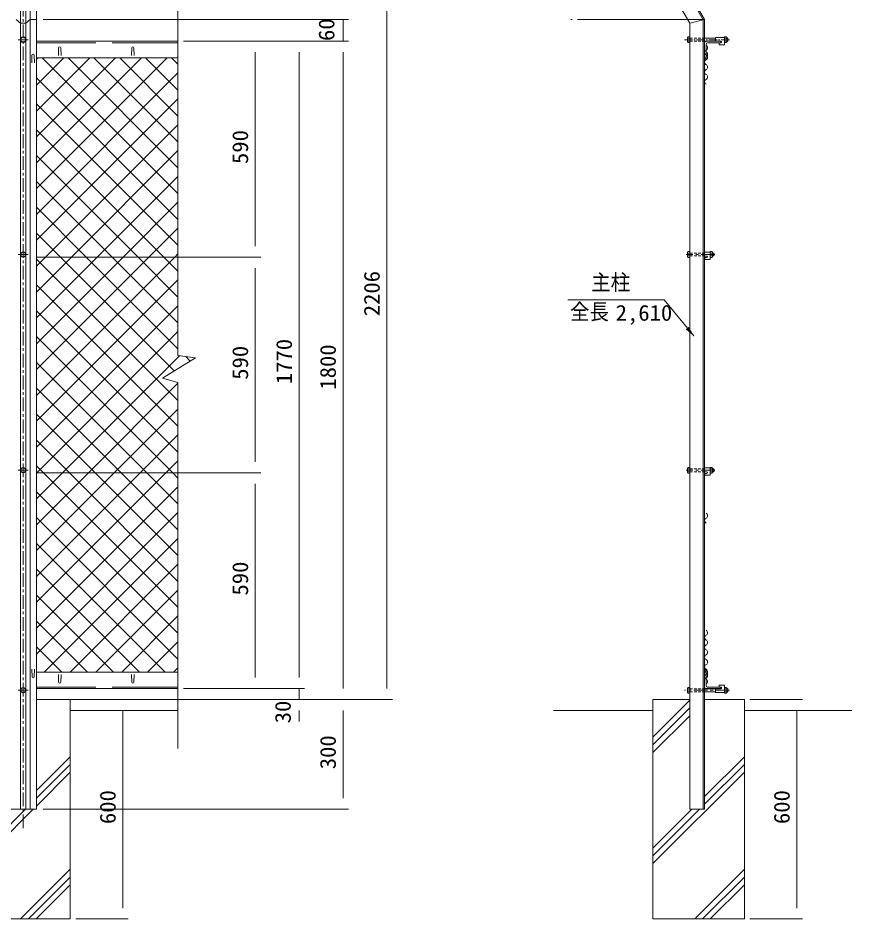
# Model space of a CAD drawing. Units: millimetres, scale not verified. Extents: x -4455 to 4455, y -3150 to 3150.
# Drawn here: x -1440 to 841, y -879 to 1584 of the extents above; entities that cross this region are included whole.
import ezdxf
from ezdxf.enums import TextEntityAlignment as Align

# ---------------------------------------------------------------- set-up
doc = ezdxf.new("R2010")
doc.units = ezdxf.units.MM
doc.header["$LTSCALE"] = 30
for name, pattern in [('DASHED', [7.5, 6, -1.5]), ('USER1', [2, 1.25, -0.25, 0.25, -0.25]), ('USER2', [0.375, 0.25, -0.125]), ('USER3', [1.125, 0.75, -0.125, 0.125, -0.125])]:
    doc.linetypes.add(name, pattern=pattern)
for name, color, linetype, lineweight in [('0-0_1部材', 3, 'Continuous', 18), ('0-1_6文字', 3, 'Continuous', 9), ('0-2_5寸法', 1, 'Continuous', 18), ('0-4_8部品', 3, 'Continuous', 18), ('0-5_4基礎', 4, 'Continuous', 18), ('0-6_2網', 4, 'Continuous', 18), ('0-7_AMI', 3, 'Continuous', 18), ('0-A_中心線', 1, 'USER1', 18), ('0-C_BUHIN', 3, 'Continuous', 18), ('0-D_GL', 7, 'Continuous', 9), ('0-E_0', 3, 'Continuous', 18)]:
    doc.layers.add(name, color=color, linetype=linetype, lineweight=lineweight)
doc.styles.add('ＭＳ ゴシック', font='')
doc.styles.get('ＭＳ ゴシック').set_extended_font_data('MS Gothic')

msp = doc.modelspace()

# ---------------------------------------------------------------- linework, layer by layer
at = {"layer": '0-0_1部材', "color": 4}
for p, q in [((-1002.25, 661.79), (-1002.25, 2026.63)), ((-1044.35, 599.44), (-954.56, 655.16)), ((-1002.25, 661.79), (-954.56, 655.16)), ((-1002.25, 587.45), (-1044.35, 599.44)), ((-1002.25, -413.15), (-1002.25, 587.45))]:
    msp.add_line(p, q, dxfattribs=at)
at = {"layer": '0-0_1部材'}
for p, q in [((-1433.07, 1950.35), (-1433.07, -579.36)), ((-1418.07, 1950.35), (-1418.07, -579.36)), ((-1406.57, 1970.35), (-1406.57, -579.36)), ((-1329.32, 1482.14), (-1328.57, 1502.64)), ((-1321.82, 1482.14), (-1322.57, 1502.64)), ((-1129.32, 1482.14), (-1128.57, 1502.64)), ((-1121.82, 1482.14), (-1122.57, 1502.64)), ((-1329.32, -210.86), (-1328.57, -231.36)), ((-1321.82, -210.86), (-1322.57, -231.36)), ((-1129.32, -210.86), (-1128.57, -231.36)), ((-1121.82, -210.86), (-1122.57, -231.36))]:
    msp.add_line(p, q, dxfattribs=at)
at = {"layer": '0-0_1部材', "color": 7, "lineweight": 9}
for p, q in [((-1389.07, 1970.35), (-1389.07, -579.36)), ((178.52, 1950.35), (398.16, 1569.92)), ((210.13, 1968.6), (434.66, 1579.7)), ((-1433.07, 1569.92), (-1444.57, 1580.64)), ((-1418.07, 1569.92), (-1406.57, 1580.64)), ((-1406.57, 1580.64), (-1389.07, 1580.64)), ((398.16, 1569.92), (438.16, 1580.64)), ((434.66, 1579.7), (434.66, -579.36)), ((438.16, 1580.64), (438.16, -579.36)), ((-1433.07, 1569.92), (-1418.07, 1569.92)), ((398.16, 1569.92), (398.16, -579.36)), ((-1002.25, 1520.64), (-1389.07, 1520.64)), ((438.16, 1475.64), (438.16, 1515.64)), ((442.16, 1478.64), (442.16, 1512.14)), ((446.66, 1516.64), (480.16, 1516.64)), ((443.04, 1489.49), (443.04, 1475.82)), ((446.54, 1489.49), (443.04, 1489.49)), ((446.54, 1489.49), (446.54, 1474.1)), ((-1002.25, 1475.64), (-1389.07, 1475.64)), ((438.16, 1472.04), (443.04, 1475.82)), ((438.16, 1475.64), (439.16, 1475.64)), ((438.16, 1467.62), (446.54, 1474.1)), ((438.16, -196.34), (446.54, -202.82)), ((-1002.25, -204.36), (-1389.07, -204.36)), ((438.16, -200.77), (443.04, -204.54)), ((438.16, -204.36), (438.16, -244.36)), ((438.16, -204.36), (439.16, -204.36)), ((442.16, -207.36), (442.16, -240.86)), ((443.04, -218.21), (443.04, -204.54)), ((446.54, -218.21), (443.04, -218.21)), ((446.54, -218.21), (446.54, -202.82)), ((446.66, -245.36), (480.16, -245.36)), ((-1002.25, -249.36), (-1389.07, -249.36))]:
    msp.add_line(p, q, dxfattribs=at)
at = {"layer": '0-0_1部材', "color": 1, "linetype": 'DASHED'}
for p, q in [((-1002.25, 1516.64), (-1389.07, 1516.64)), ((-1002.25, -245.36), (-1389.07, -245.36))]:
    msp.add_line(p, q, dxfattribs=at)
at = {"layer": '0-0_1部材', "color": 7, "lineweight": 9}
for points in [[(178.52, 1950.35), (213.16, 1970.35), (438.16, 1580.64)], [(443.16, 1520.64), (483.16, 1520.64), (483.16, 1519.64)], [(443.16, -249.36), (483.16, -249.36), (483.16, -248.36)]]:
    msp.add_lwpolyline(points, dxfattribs=at)
at = {"layer": '0-0_1部材'}
for centre, start, end in [((-1325.57, 1502.64), 0, 180), ((-1125.57, 1502.64), 0, 180), ((-1325.57, -231.36), 180, 0), ((-1125.57, -231.36), 180, 0)]:
    msp.add_arc(centre, 3, start, end, dxfattribs=at)
at = {"layer": '0-0_1部材', "color": 7, "lineweight": 9}
for centre, radius, start, end in [((443.16, 1515.64), 5, 90, 180), ((446.66, 1512.14), 4.5, 90, 180), ((480.16, 1519.64), 3, 270, 360), ((439.16, 1478.64), 3, 270, 360), ((439.16, -207.36), 3, 0, 90), ((443.16, -244.36), 5, 180, 270), ((446.66, -240.86), 4.5, 180, 270), ((480.16, -248.36), 3, 0, 90)]:
    msp.add_arc(centre, radius, start, end, dxfattribs=at)
at = {"layer": '0-1_6文字', "color": 7}
msp.add_lwpolyline([(64.01, 813.34), (327.4, 813.34), (408.65, 715.02)], dxfattribs=at)
msp.add_solid([(409.93, 713.48), (386.8, 733.28), (394.83, 739.92)], dxfattribs=at)
at = {"layer": '0-2_5寸法'}
for p, q in [((-430.68, 1896.64), (-430.68, -249.36)), ((-1370.92, 1580.64), (-535.68, 1580.64)), ((-1370.92, 1580.64), (-535.68, 1580.64)), ((-550.68, 1520.64), (-550.68, 1580.64)), ((75.67, 1580.64), (72.84, 1580.64)), ((90.67, 1580.64), (438.16, 1580.64)), ((-987.25, 1520.64), (-535.68, 1520.64)), ((-987.25, 1520.64), (-535.68, 1520.64)), ((-987.25, 1520.64), (-655.68, 1520.64)), ((-987.25, 1520.64), (-775.68, 1520.64)), ((-790.68, 960.64), (-790.68, 1490.64)), ((-670.68, -219.36), (-670.68, 1490.64)), ((-550.68, 1490.64), (-550.68, 1460.64)), ((-550.68, 1490.64), (-550.68, -249.36)), ((-1028.58, 930.64), (-775.68, 930.64)), ((-987.25, 930.64), (-775.68, 930.64)), ((-790.68, 370.64), (-790.68, 900.64)), ((-1010.81, 340.64), (-775.68, 340.64)), ((-987.25, 340.64), (-775.68, 340.64)), ((-790.68, -219.36), (-790.68, 310.64)), ((-670.68, -219.36), (-670.68, -189.36)), ((-987.25, -249.36), (-655.68, -249.36)), ((-987.25, -249.36), (-655.68, -249.36)), ((-987.25, -249.36), (-775.68, -249.36)), ((-670.68, -249.36), (-670.68, -279.36)), ((-1299.47, -279.36), (-415.68, -279.36)), ((-1299.47, -279.36), (-535.68, -279.36)), ((-1281.62, -279.36), (-1138.01, -279.36)), ((-987.25, -279.36), (-535.68, -279.36)), ((-987.25, -279.36), (-655.68, -279.36)), ((562.11, -279.36), (705.72, -279.36)), ((-1153.01, -309.36), (-1153.01, -849.36)), ((-670.68, -309.36), (-670.68, -339.36)), ((-550.68, -309.36), (-550.68, -549.36)), ((690.72, -309.36), (690.72, -849.36)), ((-1370.92, -579.36), (-535.68, -579.36)), ((-1281.62, -879.36), (-1138.01, -879.36)), ((562.11, -879.36), (705.72, -879.36))]:
    msp.add_line(p, q, dxfattribs=at)
at = {"layer": '0-4_8部品'}
for p, q in [((392.45, 1529.09), (398.16, 1529.09)), ((392.87, 1532.93), (398.16, 1532.93)), ((438.16, 1529.09), (467.97, 1529.09)), ((467.97, 1531.41), (492.97, 1531.41)), ((467.97, 1531.41), (467.97, 1520.91)), ((492.97, 1517.25), (492.97, 1532.93)), ((492.97, 1531.41), (492.97, 1511.41)), ((498.68, 1529.09), (492.97, 1529.09)), ((499.37, 1519.17), (499.37, 1531.01)), ((391.76, 1519.17), (392.87, 1517.25)), ((392.45, 1521.09), (398.16, 1521.09)), ((438.16, 1521.09), (467.97, 1521.09)), ((467.97, 1520.91), (482.72, 1520.91)), ((477.97, 1516.41), (482.72, 1516.41)), ((477.97, 1516.41), (477.97, 1511.41)), ((477.97, 1511.41), (492.97, 1511.41)), ((498.68, 1521.09), (492.97, 1521.09)), ((498.26, 1517.25), (492.97, 1517.25)), ((499.37, 1519.17), (498.26, 1517.25)), ((391.76, 943.7), (392.87, 945.62)), ((391.76, 931.86), (391.76, 943.7)), ((392.45, 941.78), (398.16, 941.78)), ((392.87, 945.62), (398.16, 945.62)), ((398.16, 929.94), (398.16, 945.62)), ((438.16, 944.1), (453.91, 944.1)), ((453.91, 929.94), (453.91, 945.62)), ((453.91, 944.1), (453.91, 924.1)), ((459.62, 941.78), (453.91, 941.78)), ((460.31, 931.86), (460.31, 943.7)), ((460.31, 941.78), (463.86, 941.78)), ((463.86, 933.78), (463.86, 941.78)), ((392.45, 933.78), (398.16, 933.78)), ((438.16, 933.6), (443.66, 933.6)), ((438.91, 929.1), (438.91, 924.1)), ((438.91, 929.1), (443.66, 929.1)), ((438.91, 924.1), (453.91, 924.1)), ((459.62, 933.78), (453.91, 933.78)), ((459.2, 929.94), (453.91, 929.94)), ((460.31, 931.86), (459.2, 929.94)), ((460.31, 933.78), (463.86, 933.78)), ((391.76, 341.86), (391.76, 353.7)), ((392.45, 351.78), (398.16, 351.78)), ((398.16, 339.94), (398.16, 355.62)), ((438.16, 354.1), (453.91, 354.1)), ((453.91, 339.94), (453.91, 355.62)), ((459.2, 355.62), (453.91, 355.62)), ((453.91, 354.1), (453.91, 334.1)), ((459.62, 351.78), (453.91, 351.78)), ((460.31, 353.7), (459.2, 355.62)), ((460.31, 341.86), (460.31, 353.7)), ((460.31, 351.78), (463.86, 351.78)), ((463.86, 343.78), (463.86, 351.78)), ((391.76, 341.86), (392.87, 339.94)), ((392.45, 343.78), (398.16, 343.78)), ((392.87, 339.94), (398.16, 339.94)), ((438.16, 343.6), (443.66, 343.6)), ((438.91, 339.1), (443.66, 339.1)), ((459.62, 343.78), (453.91, 343.78)), ((460.31, 343.78), (463.86, 343.78)), ((391.76, -247.89), (392.87, -245.97)), ((477.97, -240.13), (492.97, -240.13)), ((477.97, -245.13), (477.97, -240.13)), ((477.97, -245.13), (482.72, -245.13)), ((492.97, -260.13), (492.97, -240.13)), ((492.97, -245.97), (492.97, -261.65)), ((498.26, -245.97), (492.97, -245.97)), ((499.37, -247.89), (498.26, -245.97)), ((392.45, -249.81), (398.16, -249.81)), ((392.45, -257.81), (398.16, -257.81)), ((392.87, -261.65), (398.16, -261.65)), ((438.16, -249.81), (467.97, -249.81)), ((438.16, -257.81), (467.97, -257.81)), ((467.97, -249.63), (482.72, -249.63)), ((467.97, -260.13), (467.97, -249.63)), ((467.97, -260.13), (492.97, -260.13)), ((498.68, -249.81), (492.97, -249.81)), ((498.68, -257.81), (492.97, -257.81)), ((499.37, -247.89), (499.37, -259.73))]:
    msp.add_line(p, q, dxfattribs=at)
at = {"layer": '0-4_8部品', "linetype": 'USER2'}
for p, q in [((398.16, 1529.09), (438.16, 1529.09)), ((398.16, 1521.09), (438.16, 1521.09)), ((398.16, -249.81), (438.16, -249.81)), ((398.16, -257.81), (438.16, -257.81))]:
    msp.add_line(p, q, dxfattribs=at)
at = {"layer": '0-4_8部品', "color": 1, "linetype": 'USER1'}
for p, q in [((-1439.01, 1525.09), (-1412.13, 1525.09)), ((-1439, 937.78), (-1412.12, 937.78)), ((466.49, 937.78), (387.45, 937.78)), ((-1439, 347.78), (-1412.12, 347.78)), ((466.49, 347.78), (387.45, 347.78)), ((-1439, -253.81), (-1412.12, -253.81)), ((506.39, -253.81), (383.11, -253.81))]:
    msp.add_line(p, q, dxfattribs=at)
at = {"layer": '0-4_8部品', "color": 1, "linetype": 'USER3'}
msp.add_line((506.39, 1525.09), (383.11, 1525.09), dxfattribs=at)
at = {"layer": '0-4_8部品', "color": 1, "linetype": 'USER2'}
for p, q in [((398.16, 941.78), (438.16, 941.78)), ((398.16, 933.78), (438.16, 933.78)), ((398.16, 351.78), (438.16, 351.78)), ((398.16, 343.78), (438.16, 343.78))]:
    msp.add_line(p, q, dxfattribs=at)
at = {"layer": '0-4_8部品', "color": 7, "lineweight": 9}
for p, q in [((438.16, 922.64), (438.16, 938.64)), ((438.16, 332.64), (438.16, 348.64))]:
    msp.add_line(p, q, dxfattribs=at)
at = {"layer": '0-4_8部品', "color": 1}
for p, q in [((460.31, 940.98), (464.27, 940.98)), ((460.31, 934.58), (464.27, 934.58)), ((460.31, 350.98), (464.27, 350.98)), ((460.31, 344.58), (464.27, 344.58))]:
    msp.add_line(p, q, dxfattribs=at)
at = {"layer": '0-4_8部品'}
msp.add_lwpolyline([(-1417.74, 1525.09), (-1421.66, 1531.88), (-1429.5, 1531.88), (-1433.42, 1525.09), (-1429.5, 1518.3), (-1421.66, 1518.3)], close=True, dxfattribs=at)
for points in [[(391.76, 1519.17), (391.76, 1531.01), (392.87, 1532.93)], [(392.87, 1517.25), (398.16, 1517.25), (398.16, 1532.93)], [(499.37, 1531.01), (498.26, 1532.93), (492.97, 1532.93)], [(460.31, 943.7), (459.2, 945.62), (453.91, 945.62)], [(391.76, 931.86), (392.87, 929.94), (398.16, 929.94)], [(391.76, 353.7), (392.87, 355.62), (398.16, 355.62)], [(438.91, 339.1), (438.91, 334.1), (453.91, 334.1)], [(460.31, 341.86), (459.2, 339.94), (453.91, 339.94)], [(392.87, -245.97), (398.16, -245.97), (398.16, -261.65)], [(391.76, -247.89), (391.76, -259.73), (392.87, -261.65)], [(499.37, -259.73), (498.26, -261.65), (492.97, -261.65)]]:
    msp.add_lwpolyline(points, dxfattribs=at)
for centre in [(-1425.58, 1525.09), (-1425.57, 937.78), (-1425.57, 347.78), (-1425.57, -253.81)]:
    msp.add_circle(centre, 6.8, dxfattribs=at)
for centre, radius, start, end in [((394.79, 1531.01), 3.03, 180, 219.3382), ((403.76, 1525.09), 12, 160.52878, 199.47122), ((496.34, 1531.01), 3.03, 320.6618, 360), ((487.37, 1525.09), 12, 340.52878, 19.47122), ((496.21, 1525.09), 6.71, 298.05542, 61.94458), ((394.79, 1519.17), 3.03, 140.6618, 180), ((482.72, 1518.66), 2.25, 270, 90), ((496.34, 1519.17), 3.03, 360, 39.3382), ((394.79, 943.7), 3.03, 180, 219.3382), ((403.76, 937.78), 12, 160.52878, 199.47122), ((457.28, 943.7), 3.03, 320.6618, 0), ((448.31, 937.78), 12, 340.52878, 19.47122), ((456.93, 937.78), 8, 330, 30), ((394.79, 931.86), 3.03, 140.6618, 180), ((443.66, 931.35), 2.25, 270, 90), ((457.28, 931.86), 3.03, 0, 39.3382), ((394.79, 353.7), 3.03, 180, 219.3382), ((403.76, 347.78), 12, 160.52878, 199.47122), ((457.28, 353.7), 3.03, 320.6618, 0), ((448.31, 347.78), 12, 340.52878, 19.47122), ((456.93, 347.78), 8, 330, 30), ((394.79, 341.86), 3.03, 140.6618, 180), ((443.66, 341.35), 2.25, 270, 90), ((457.28, 341.86), 3.03, 0, 39.3382), ((482.72, -247.38), 2.25, 270, 90), ((394.79, -247.89), 3.03, 180, 219.3382), ((403.76, -253.81), 12, 160.52878, 199.47122), ((394.79, -259.73), 3.03, 140.6618, 180), ((496.34, -247.89), 3.03, 320.6618, 0), ((487.37, -253.81), 12, 340.52878, 19.47122), ((496.34, -259.73), 3.03, 0, 39.3382), ((496.21, -253.81), 6.71, 298.05542, 61.94458)]:
    msp.add_arc(centre, radius, start, end, dxfattribs=at)
at = {"layer": '0-5_4基礎', "color": 7, "lineweight": 9}
for p, q in [((-1389.07, -279.36), (-1296.62, -279.36)), ((-1296.62, -879.36), (-1296.62, -279.36)), ((297.11, -879.36), (297.11, -279.36)), ((297.11, -279.36), (398.16, -279.36)), ((438.16, -279.36), (547.11, -279.36)), ((547.11, -879.36), (547.11, -279.36)), ((-1546.62, -879.36), (-1296.62, -879.36)), ((297.11, -879.36), (547.11, -879.36))]:
    msp.add_line(p, q, dxfattribs=at)
at = {"layer": '0-5_4基礎'}
for p, q in [((297.11, -382.13), (398.16, -281.08)), ((297.11, -403.35), (398.16, -302.3)), ((297.11, -424.56), (398.16, -323.51)), ((-1389.07, -528.04), (-1296.62, -435.59)), ((438.16, -544.54), (547.11, -435.59)), ((-1389.07, -549.26), (-1296.62, -456.81)), ((438.16, -565.76), (547.11, -456.81)), ((-1389.07, -570.47), (-1296.62, -478.02)), ((297.11, -728.02), (547.11, -478.02)), ((-1546.62, -728.02), (-1397.96, -579.36)), ((-1546.62, -706.81), (-1419.17, -579.36)), ((297.11, -706.81), (424.56, -579.36)), ((297.11, -685.59), (403.34, -579.36)), ((-1432.56, -879.36), (-1296.62, -743.41)), ((411.16, -879.36), (547.11, -743.41)), ((-1411.35, -879.36), (-1296.62, -764.63)), ((-1390.14, -879.36), (-1296.62, -785.84)), ((432.38, -879.36), (547.11, -764.63)), ((453.59, -879.36), (547.11, -785.84))]:
    msp.add_line(p, q, dxfattribs=at)
at = {"layer": '0-6_2網'}
for p, q in [((-1389.07, 1471.54), (-1384.97, 1475.64)), ((-1389.07, 1400.83), (-1314.26, 1475.64)), ((-1389.07, 1330.12), (-1243.55, 1475.64)), ((-1389.07, 1259.41), (-1172.84, 1475.64)), ((-1389.07, 1188.7), (-1102.13, 1475.64)), ((-1389.07, 1117.99), (-1031.41, 1475.64)), ((-1002.25, 1104.26), (-1373.63, 1475.64)), ((-1002.25, 1174.97), (-1302.92, 1475.64)), ((-1002.25, 1245.68), (-1232.21, 1475.64)), ((-1002.25, 1316.4), (-1161.5, 1475.64)), ((-1002.25, 1387.11), (-1090.79, 1475.64)), ((-1002.25, 1457.82), (-1020.08, 1475.64)), ((-1389.07, 1047.28), (-1002.25, 1434.09)), ((-1002.25, 1033.55), (-1389.07, 1420.37)), ((-1389.07, 976.56), (-1002.25, 1363.38)), ((-1002.25, 962.84), (-1389.07, 1349.66)), ((-1040.76, 930.64), (-1389.07, 1278.95)), ((-1111.47, 930.64), (-1389.07, 1208.24)), ((-1293.57, 930.64), (-1002.25, 1221.96)), ((-1222.86, 930.64), (-1002.25, 1151.25)), ((-1152.15, 930.64), (-1002.25, 1080.54)), ((-1081.44, 930.64), (-1002.25, 1009.83)), ((-1010.73, 930.64), (-1002.25, 939.12)), ((-1389.07, 835.14), (-1293.57, 930.64)), ((-1389.07, 764.43), (-1222.86, 930.64)), ((-1389.07, 693.72), (-1152.15, 930.64)), ((-1389.07, 623.01), (-1081.44, 930.64)), ((-1389.07, 552.3), (-1010.73, 930.64)), ((-1002.25, 538.58), (-1389.07, 925.39)), ((-1002.25, 821.42), (-1111.47, 930.64)), ((-1002.25, 892.13), (-1040.76, 930.64)), ((-1389.07, 481.59), (-1002.25, 868.4)), ((-1002.25, 467.87), (-1389.07, 854.68)), ((-1389.07, 410.88), (-1002.25, 797.69)), ((-1002.25, 397.16), (-1389.07, 783.97)), ((-1016.45, 340.64), (-1389.07, 713.26)), ((-1087.16, 340.64), (-1389.07, 642.55)), ((-968.66, 646.41), (-981.1, 658.85)), ((-1157.87, 340.64), (-1389.07, 571.84)), ((-1247.18, 340.64), (-1002.25, 585.56)), ((-1228.58, 340.64), (-1389.07, 501.13)), ((-1176.46, 340.64), (-1002.25, 514.85)), ((-1105.75, 340.64), (-1002.25, 444.14)), ((-1299.29, 340.64), (-1389.07, 430.42)), ((-1035.04, 340.64), (-1002.25, 373.43)), ((-1370, 340.64), (-1389.07, 359.71)), ((-1389.07, 198.75), (-1247.18, 340.64)), ((-1389.07, 128.04), (-1176.46, 340.64)), ((-1389.07, 57.33), (-1105.75, 340.64)), ((-1389.07, -13.39), (-1035.04, 340.64)), ((-1002.25, -27.11), (-1370, 340.64)), ((-1002.25, 43.6), (-1299.29, 340.64)), ((-1002.25, 114.31), (-1228.58, 340.64)), ((-1002.25, 185.02), (-1157.87, 340.64)), ((-1002.25, 255.74), (-1087.16, 340.64)), ((-1002.25, 326.45), (-1016.45, 340.64)), ((-1389.07, -84.1), (-1002.25, 302.72)), ((-1002.25, -97.82), (-1389.07, 289)), ((-1389.07, -154.81), (-1002.25, 232.01)), ((-1002.25, -168.53), (-1389.07, 218.29)), ((-1367.91, -204.36), (-1002.25, 161.3)), ((-1037.13, -204.36), (-1389.07, 147.58)), ((-1107.84, -204.36), (-1389.07, 76.87)), ((-1297.2, -204.36), (-1002.25, 90.59)), ((-1178.55, -204.36), (-1389.07, 6.15)), ((-1226.49, -204.36), (-1002.25, 19.88)), ((-1249.26, -204.36), (-1389.07, -64.56)), ((-1155.78, -204.36), (-1002.25, -50.83)), ((-1085.07, -204.36), (-1002.25, -121.54)), ((-1319.97, -204.36), (-1389.07, -135.27)), ((-1014.36, -204.36), (-1002.25, -192.26))]:
    msp.add_line(p, q, dxfattribs=at)
for points in [[(-1389.07, 905.85), (-1364.28, 930.64), (-1002.25, 1292.67)], [(-1002.25, 750.71), (-1182.18, 930.64), (-1389.07, 1137.53)], [(-1002.25, 680), (-1252.89, 930.64), (-1389.07, 1066.81)], [(-1012.3, 619.33), (-1323.6, 930.64), (-1389.07, 996.1)], [(-1389.07, 340.17), (-1388.6, 340.64), (-1002.25, 726.98)], [(-1389.07, 269.46), (-1317.89, 340.64), (-997.41, 661.12)]]:
    msp.add_lwpolyline(points, dxfattribs=at)
at = {"layer": '0-6_2網', "color": 3}
for centre, start, end in [((438.8, 223.34), 298.07249, 61.92751), ((445.91, 210.01), 118.07249, 241.92751)]:
    msp.add_arc(centre, 7.56, start, end, dxfattribs=at)
at = {"layer": '0-7_AMI'}
for centre, start, end in [((438.8, 1503.34), 298.07249, 61.92751), ((445.91, 1490.01), 118.07249, 241.92751), ((438.8, 1476.68), 298.07249, 61.92751), ((445.91, 1463.34), 118.07249, 241.92751), ((438.8, 1450.01), 298.07249, 61.92751), ((445.91, 1436.68), 118.07249, 241.92751), ((438.8, 1423.34), 298.07249, 61.92751), ((445.91, 1410.01), 118.07249, 241.92751), ((438.8, -96.66), 298.07249, 61.92751), ((445.91, -109.99), 118.07249, 241.92751), ((438.8, -123.32), 298.07249, 61.92751), ((445.91, -136.66), 118.07249, 241.92751), ((438.8, -149.99), 298.07249, 61.92751), ((445.91, -163.32), 118.07249, 241.92751), ((438.8, -176.66), 298.07249, 61.92751), ((445.91, -189.99), 118.07249, 241.92751), ((438.8, -203.32), 298.07249, 61.92751), ((445.91, -216.66), 118.07249, 241.92751), ((438.8, -229.99), 298.07249, 61.92751)]:
    msp.add_arc(centre, 7.56, start, end, dxfattribs=at)
at = {"layer": '0-A_中心線'}
msp.add_line((-1425.57, 1986.42), (-1425.57, -632.55), dxfattribs=at)
at = {"layer": '0-C_BUHIN'}
for p, q in [((-1002.25, 930.64), (-1389.07, 930.64)), ((-1002.25, 340.64), (-1389.07, 340.64))]:
    msp.add_line(p, q, dxfattribs=at)
at = {"layer": '0-D_GL'}
for p, q in [((-1296.62, -309.36), (-1002.25, -309.36)), ((297.11, -309.36), (25.43, -309.36)), ((547.11, -309.36), (841.47, -309.36)), ((-1462.07, -579.36), (-1389.07, -579.36)), ((398.16, -579.36), (438.16, -579.36))]:
    msp.add_line(p, q, dxfattribs=at)
at = {"layer": '0-E_0'}
for p, q in [((-1402.32, 1462.02), (-1401.57, 1482.52)), ((-1394.82, 1462.02), (-1395.57, 1482.52)), ((-1402.07, -196.34), (-1401.32, -216.84)), ((-1394.57, -196.34), (-1395.32, -216.84))]:
    msp.add_line(p, q, dxfattribs=at)
for centre, start, end in [((-1398.57, 1482.52), 0, 180), ((-1398.32, -216.84), 180, 0)]:
    msp.add_arc(centre, 3, start, end, dxfattribs=at)

# ---------------------------------------------------------------- texts
at = {"layer": '0-1_6文字', "style": 'ＭＳ ゴシック'}
for s, width, p in [('主柱', 0.9, (128.35, 826.98)), ('全長', 0.9, (70.34, 746.53)), ('2,610', 1.05, (195.07, 743.55))]:
    msp.add_text(s, height=43.33, dxfattribs=dict(at, width=width)).set_placement(p, align=Align.BOTTOM_LEFT)
at = {"layer": '0-2_5寸法', "color": 3, "style": 'ＭＳ ゴシック', "width": 1.05}
for s, p in [('60', (-561.31, 1521.52)), ('590', (-797.35, 1185.14)), ('2206', (-437.35, 768.89)), ('1770', (-677.35, 583.14)), ('590', (-797.35, 595.14)), ('1800', (-557.35, 568.14)), ('590', (-797.35, 5.14)), ('30', (-680.53, -344.23)), ('300', (-557.35, -469.86)), ('600', (-1159.68, -619.86)), ('600', (684.05, -619.86))]:
    msp.add_text(s, height=43.33, rotation=90, dxfattribs=at).set_placement(p, align=Align.BOTTOM_LEFT)

doc.saveas('drawing.dxf')
